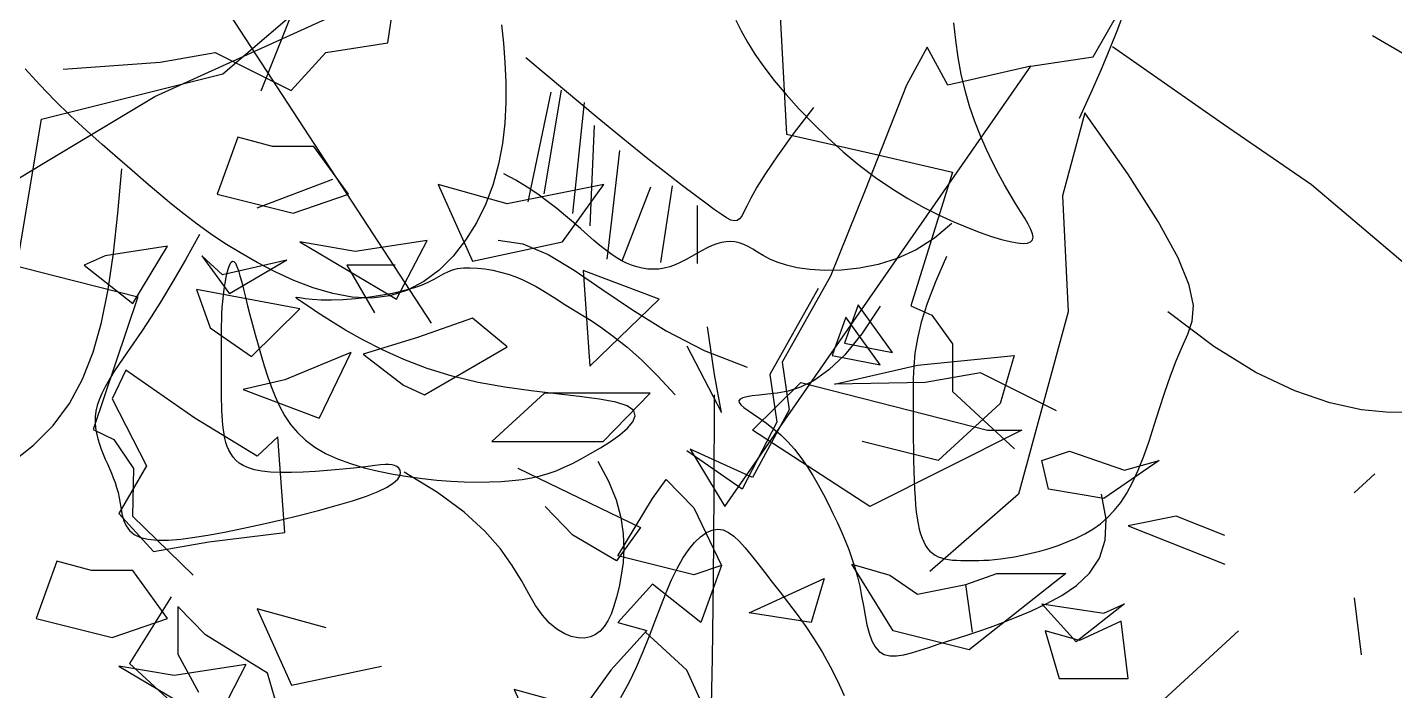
# Model space of a CAD drawing. Header units: metres. Extents: x 10 to 239, y 2 to 253.
# Drawn here: x 90.11 to 92.521, y 127.573 to 128.743 of the extents above; entities that cross this region are included whole.
import ezdxf

# ---------------------------------------------------------------- set-up
doc = ezdxf.new("R2010")
doc.units = ezdxf.units.M
doc.header["$MEASUREMENT"] = 0
doc.layers.add('1', color=7, linetype='Continuous')
doc.layers.add('cot200', color=9, linetype='Continuous')
doc.layers.add('bloques ARBOLES', color=7, linetype='Continuous', true_color=0xb8d897)

# ---------------------------------------------------------------- blocks, each defined once
blk = doc.blocks.new('A$C6F4E7DED')
for p, q in [((1322.96, 623.06), (1116.26, 306.06)), ((793.44, 451.19), (796.39, 443.14)), ((871.79, 438.05), (872.7, 446.15)), ((974.24, 447.44), (971.83, 442.42)), ((677.54, 440.24), (663.4, 432.07)), ((796.39, 443.14), (799.9, 434.25)), ((971.83, 442.42), (968.91, 437.14)), ((1083.42, 445.35), (1082.57, 436.73)), ((747.17, 399.01), (798.75, 435.09)), ((799.9, 434.25), (804.02, 424.42)), ((870.68, 430.04), (871.79, 438.05)), ((968.91, 437.14), (965.4, 431.57)), ((1082.57, 436.73), (1081.9, 427.75)), ((869.25, 422.21), (870.68, 430.04)), ((965.4, 431.57), (961.24, 425.64)), ((1054.2, 414.79), (1072.14, 429.94)), ((1081.9, 427.75), (1081.51, 418.49)), ((804.02, 424.42), (808.78, 413.56)), ((867.45, 414.6), (869.25, 422.21)), ((961.24, 425.64), (956.38, 419.34)), ((1298.7, 417.27), (1305.46, 424.82)), ((865.31, 407.27), (867.45, 414.6)), ((956.38, 419.34), (950.87, 412.76)), ((1038.91, 402.06), (1054.2, 414.79)), ((1055.7, 414.86), (1063.69, 366.39)), ((1081.51, 418.49), (1081.51, 409.03)), ((1291.61, 409.93), (1298.7, 417.27)), ((808.78, 413.56), (814.23, 401.59)), ((950.87, 412.76), (944.82, 406.01)), ((1045.03, 409), (1050.37, 357.34)), ((1060.49, 413.8), (1071.15, 362.66)), ((1081.51, 409.03), (1082, 399.45)), ((1284.31, 402.82), (1291.61, 409.93)), ((791.62, 375.73), (811.65, 404.17)), ((811.65, 404.17), (821.97, 365.51)), ((862.89, 400.24), (865.31, 407.27)), ((938.03, 406.74), (947.51, 394.38)), ((944.82, 406.01), (938.29, 399.23)), ((1026.01, 391.48), (1038.91, 402.06)), ((1276.93, 395.98), (1284.31, 402.82)), ((705.91, 370.66), (747.17, 399.01)), ((860.28, 393.54), (862.89, 400.24)), ((938.29, 399.23), (931.39, 392.52)), ((1040.24, 398.35), (1042.37, 351.48)), ((1082, 399.45), (1083.08, 389.85)), ((1269.61, 389.42), (1276.93, 395.98)), ((857.52, 387.2), (860.28, 393.54)), ((931.39, 392.52), (924.18, 386.02)), ((947.51, 394.38), (954.87, 384.21)), ((1015.24, 382.8), (1026.01, 391.48)), ((1083.08, 389.85), (1084.85, 380.3)), ((1262.48, 383.19), (1269.61, 389.42)), ((854.68, 381.25), (857.52, 387.2)), ((924.18, 386.02), (916.77, 379.84)), ((954.87, 384.21), (960.42, 375.98)), ((1006.34, 375.77), (1015.24, 382.8)), ((1028.51, 386.63), (1032.24, 354.14)), ((1255.67, 377.3), (1262.48, 383.19)), ((851.84, 375.73), (854.68, 381.25)), ((916.77, 379.84), (909.23, 374.1)), ((1084.85, 380.3), (1087.42, 370.9)), ((1249.26, 371.78), (1255.67, 377.3)), ((1262.31, 357.48), (1260.47, 378.11)), ((602.74, 283.05), (705.91, 370.66)), ((777.39, 353.54), (791.62, 375.73)), ((846.38, 366.07), (849.05, 370.66)), ((849.05, 370.66), (851.84, 375.73)), ((909.23, 374.1), (901.64, 368.9)), ((960.42, 375.98), (964.46, 369.48)), ((993.14, 365.66), (999.06, 370.14)), ((999.06, 370.14), (1006.34, 375.77)), ((1003.99, 370.12), (1009.32, 334.44)), ((1071.56, 369.62), (1076.83, 372.81)), ((1076.83, 372.81), (1082.46, 375.82)), ((1087.42, 370.9), (1090.87, 361.74)), ((1243.16, 366.57), (1249.26, 371.78)), ((821.97, 365.51), (819.39, 311.39)), ((843.88, 361.95), (846.38, 366.07)), ((894.11, 364.25), (886.72, 360.12)), ((901.64, 368.9), (894.11, 364.25)), ((964.46, 369.48), (967.29, 364.47)), ((967.29, 364.47), (969.22, 360.72)), ((988.32, 362.07), (993.14, 365.66)), ((1014.12, 369.59), (1027.44, 334.97)), ((1062.01, 362.93), (1066.62, 366.31)), ((1066.62, 366.31), (1071.56, 369.62)), ((1237.23, 361.63), (1243.16, 366.57)), ((839.64, 355.04), (841.62, 358.28)), ((841.62, 358.28), (843.88, 361.95)), ((886.72, 360.12), (879.57, 356.49)), ((969.22, 360.72), (970.54, 357.99)), ((970.54, 357.99), (971.55, 356.06)), ((978.59, 355.26), (981.17, 356.91)), ((981.17, 356.91), (984.37, 359.17)), ((984.37, 359.17), (988.32, 362.07)), ((992.26, 361.07), (992.26, 333.9)), ((1053.71, 356.25), (1057.71, 359.56)), ((1057.71, 359.56), (1062.01, 362.93)), ((1090.87, 361.74), (1095.16, 352.98)), ((1225.32, 352.3), (1231.33, 356.89)), ((1231.33, 356.89), (1237.23, 361.63)), ((1264.35, 338.75), (1262.31, 357.48)), ((768.12, 336.58), (777.39, 353.54)), ((836.78, 349.83), (838.01, 352.23)), ((838.01, 352.23), (839.64, 355.04)), ((866.31, 350.67), (860.39, 348.43)), ((872.73, 353.35), (866.31, 350.67)), ((879.57, 356.49), (872.73, 353.35)), ((873.55, 352.63), (881.61, 345.71)), ((971.55, 356.06), (972.54, 354.73)), ((972.54, 354.73), (973.63, 353.98)), ((973.63, 353.98), (974.93, 353.81)), ((974.93, 353.81), (976.55, 354.24)), ((976.55, 354.24), (978.59, 355.26)), ((1032.24, 354.14), (1034.37, 336.03)), ((1046.56, 350.05), (1050, 353.06)), ((1050, 353.06), (1053.71, 356.25)), ((1095.16, 352.98), (1100.24, 344.8)), ((1219.05, 347.81), (1225.32, 352.3)), ((835.72, 346.18), (835.99, 347.82)), ((836.01, 344.92), (835.72, 346.18)), ((835.99, 347.82), (836.78, 349.83)), ((836.87, 344.02), (836.01, 344.92)), ((846.42, 344.19), (843.09, 343.57)), ((850.41, 345.2), (846.42, 344.19)), ((855.06, 346.61), (850.41, 345.2)), ((860.39, 348.43), (855.06, 346.61)), ((881.61, 345.71), (890.18, 340.33)), ((974.72, 344.02), (976.77, 344.2)), ((976.77, 344.2), (978.83, 344.11)), ((1037.66, 342.42), (1040.43, 344.73)), ((1040.43, 344.73), (1043.38, 347.27)), ((1043.38, 347.27), (1046.56, 350.05)), ((1085.03, 344.89), (1073.49, 343.09)), ((1100.24, 344.8), (1106.05, 337.38)), ((1212.39, 343.35), (1219.05, 347.81)), ((1224.31, 347.47), (1230.78, 335.73)), ((838.33, 343.49), (836.87, 344.02)), ((840.4, 343.34), (838.33, 343.49)), ((843.09, 343.57), (840.4, 343.34)), ((890.18, 340.33), (899.03, 336.32)), ((961.51, 337.62), (964.11, 339.18)), ((964.11, 339.18), (966.41, 340.63)), ((966.41, 340.63), (968.54, 341.89)), ((968.54, 341.89), (970.62, 342.88)), ((970.62, 342.88), (972.68, 343.59)), ((972.68, 343.59), (974.72, 344.02)), ((978.83, 344.11), (980.94, 343.76)), ((980.94, 343.76), (983.09, 343.16)), ((983.09, 343.16), (985.31, 342.32)), ((985.31, 342.32), (987.6, 341.24)), ((987.6, 341.24), (989.97, 339.99)), ((989.97, 339.99), (992.4, 338.63)), ((992.4, 338.63), (994.87, 337.22)), ((1030.09, 336.82), (1032.53, 338.47)), ((1032.53, 338.47), (1035.04, 340.33)), ((1035.04, 340.33), (1037.66, 342.42)), ((1061.82, 338.17), (1049.67, 330.9)), ((1073.49, 343.09), (1061.82, 338.17)), ((1197.37, 334.38), (1205.19, 338.88)), ((1205.19, 338.88), (1212.39, 343.35)), ((1266.81, 321.77), (1264.35, 338.75)), ((762.94, 323.85), (768.12, 336.58)), ((876.13, 337.16), (881.23, 325.47)), ((899.03, 336.32), (907.94, 333.51)), ((907.94, 333.51), (916.68, 331.75)), ((916.68, 331.75), (925.05, 330.88)), ((939.74, 331.15), (945.69, 331.98)), ((945.69, 331.98), (950.71, 333.13)), ((950.71, 333.13), (954.94, 334.51)), ((954.94, 334.51), (958.5, 336.04)), ((958.5, 336.04), (961.51, 337.62)), ((994.87, 337.22), (997.39, 335.83)), ((997.39, 335.83), (999.94, 334.53)), ((999.94, 334.53), (1002.5, 333.37)), ((1002.5, 333.37), (1005.08, 332.44)), ((1005.08, 332.44), (1007.66, 331.77)), ((1007.66, 331.77), (1010.23, 331.38)), ((1015.34, 331.36), (1017.87, 331.73)), ((1017.87, 331.73), (1020.38, 332.32)), ((1020.38, 332.32), (1022.85, 333.13)), ((1022.85, 333.13), (1025.29, 334.16)), ((1025.29, 334.16), (1027.69, 335.39)), ((1027.69, 335.39), (1030.09, 336.82)), ((1091.21, 331.42), (1087.59, 330.79)), ((1094.74, 331.83), (1091.21, 331.42)), ((1098.08, 332), (1094.74, 331.83)), ((1101.18, 331.92), (1098.08, 332)), ((1103.95, 331.58), (1101.18, 331.92)), ((1106.35, 330.96), (1103.95, 331.58)), ((1106.05, 337.38), (1112.54, 330.9)), ((1189.01, 330.01), (1197.37, 334.38)), ((1206.85, 332.62), (1206.14, 330.67)), ((1207.53, 334.03), (1206.85, 332.62)), ((1208.19, 334.84), (1207.53, 334.03)), ((1208.83, 335.02), (1208.19, 334.84)), ((1209.47, 334.53), (1208.83, 335.02)), ((1210.11, 333.44), (1209.47, 334.53)), ((1210.72, 331.84), (1210.11, 333.44)), ((1211.3, 329.81), (1210.72, 331.84)), ((1230.78, 335.73), (1236.67, 325.51)), ((881.23, 325.47), (885.07, 315.35)), ((925.05, 330.88), (932.81, 330.73)), ((932.81, 330.73), (939.74, 331.15)), ((1010.23, 331.38), (1012.8, 331.25)), ((1012.8, 331.25), (1015.34, 331.36)), ((1049.67, 330.9), (1036.68, 322.02)), ((1073.57, 326.35), (1070.41, 324.82)), ((1076.87, 327.71), (1073.57, 326.35)), ((1080.34, 328.92), (1076.87, 327.71)), ((1083.94, 329.95), (1080.34, 328.92)), ((1087.59, 330.79), (1083.94, 329.95)), ((1108.5, 330.11), (1106.35, 330.96)), ((1110.55, 329.07), (1108.5, 330.11)), ((1112.65, 327.88), (1110.55, 329.07)), ((1112.54, 330.9), (1119.64, 325.53)), ((1114.95, 326.58), (1112.65, 327.88)), ((1117.61, 325.24), (1114.95, 326.58)), ((1120.77, 323.88), (1117.61, 325.24)), ((1119.64, 325.53), (1127.31, 321.46)), ((1171.24, 322.57), (1180.25, 326)), ((1180.25, 326), (1189.01, 330.01)), ((1204.6, 325.29), (1203.74, 321.96)), ((1205.4, 328.21), (1204.6, 325.29)), ((1206.14, 330.67), (1205.4, 328.21)), ((1211.85, 327.44), (1211.3, 329.81)), ((1212.34, 324.81), (1211.85, 327.44)), ((1236.67, 325.51), (1242.02, 316.67)), ((761.02, 314.34), (762.94, 323.85)), ((1036.68, 322.02), (1022.47, 312.3)), ((1061.04, 319.36), (1057.74, 317.26)), ((1064.21, 321.33), (1061.04, 319.36)), ((1067.31, 323.15), (1064.21, 321.33)), ((1070.41, 324.82), (1067.31, 323.15)), ((1124.58, 322.56), (1120.77, 323.88)), ((1129.14, 321.32), (1124.58, 322.56)), ((1127.31, 321.46), (1135.49, 318.87)), ((1134.32, 320.18), (1129.14, 321.32)), ((1139.92, 319.17), (1134.32, 320.18)), ((1135.49, 318.87), (1144.11, 317.85)), ((1145.75, 318.32), (1139.92, 319.17)), ((1153.03, 318.28), (1162.12, 319.92)), ((1162.12, 319.92), (1171.24, 322.57)), ((1203.74, 321.96), (1202.81, 318.26)), ((1212.77, 322.01), (1212.34, 324.81)), ((1213.13, 319.12), (1212.77, 322.01)), ((1213.41, 316.23), (1213.13, 319.12)), ((1269.89, 306.41), (1266.81, 321.77)), ((761.51, 307.04), (761.02, 314.34)), ((885.07, 315.35), (887.82, 306.57)), ((907.08, 313.97), (915.54, 301.15)), ((1022.47, 312.3), (1006.69, 302.49)), ((1050.43, 312.68), (1046.3, 310.17)), ((1054.22, 315.04), (1050.43, 312.68)), ((1057.74, 317.26), (1054.22, 315.04)), ((1144.11, 317.85), (1153.03, 318.28)), ((1151.62, 317.65), (1145.75, 318.32)), ((1157.34, 317.18), (1151.62, 317.65)), ((1162.72, 316.95), (1157.34, 317.18)), ((1167.57, 316.98), (1162.72, 316.95)), ((1171.7, 317.25), (1167.57, 316.98)), ((1169.05, 310.95), (1173.58, 313.97)), ((1175.03, 317.65), (1171.7, 317.25)), ((1173.58, 313.97), (1176.78, 316.09)), ((1177.48, 318.03), (1175.03, 317.65)), ((1176.78, 316.09), (1178.69, 317.4)), ((1178.96, 318.21), (1177.48, 318.03)), ((1178.69, 317.4), (1179.39, 318.05)), ((1179.39, 318.05), (1178.96, 318.21)), ((1201.81, 314.25), (1200.72, 309.96)), ((1202.81, 318.26), (1201.81, 314.25)), ((1213.63, 313.35), (1213.41, 316.23)), ((1213.78, 310.49), (1213.63, 313.35)), ((1242.02, 316.67), (1246.85, 309.03)), ((751.56, 295.24), (772.96, 311.39)), ((763.55, 300.96), (761.51, 307.04)), ((819.39, 311.39), (842.6, 226.35)), ((887.82, 306.57), (889.67, 298.91)), ((1041.76, 307.35), (1036.76, 304.01)), ((1046.3, 310.17), (1041.76, 307.35)), ((1156.22, 302.89), (1163.23, 307.18)), ((1163.23, 307.18), (1169.05, 310.95)), ((1200.72, 309.96), (1199.55, 305.45)), ((1213.88, 307.69), (1213.78, 310.49)), ((1213.94, 304.94), (1213.88, 307.69)), ((1246.85, 309.03), (1251.18, 302.44)), ((1273.79, 292.53), (1269.89, 306.41)), ((766.3, 295.07), (763.55, 300.96)), ((915.54, 301.15), (923.49, 291.4)), ((1006.69, 302.49), (988.98, 293.35)), ((1031.22, 299.96), (1025.09, 295)), ((1036.76, 304.01), (1031.22, 299.96)), ((1148.12, 298.29), (1156.22, 302.89)), ((1198.3, 300.76), (1196.97, 295.96)), ((1199.55, 305.45), (1198.3, 300.76)), ((1213.98, 302.27), (1213.94, 304.94)), ((1213.99, 299.69), (1213.98, 302.27)), ((1213.99, 297.22), (1213.99, 299.69)), ((1251.18, 302.44), (1255.04, 296.74)), ((731.84, 283.13), (751.56, 295.24)), ((769.06, 288.58), (766.3, 295.07)), ((889.67, 298.91), (890.79, 292.12)), ((988.98, 293.35), (968.97, 285.62)), ((1025.09, 295), (1018.3, 288.94)), ((1128.97, 289.09), (1139, 293.62)), ((1139, 293.62), (1148.12, 298.29)), ((1196.97, 295.96), (1195.56, 291.09)), ((1213.99, 294.86), (1213.99, 297.22)), ((1213.99, 292.6), (1213.99, 294.86)), ((1255.04, 296.74), (1258.47, 291.76)), ((771.7, 281.49), (769.06, 288.58)), ((890.79, 292.12), (891.36, 285.97)), ((923.49, 291.4), (930.92, 284.29)), ((1018.3, 288.94), (1010.79, 281.59)), ((1118.12, 284.91), (1128.97, 289.09)), ((1195.56, 291.09), (1194.07, 286.19)), ((1213.99, 290.4), (1213.99, 292.6)), ((1213.99, 288.25), (1213.99, 290.4)), ((1213.99, 286.12), (1213.99, 288.25)), ((1258.47, 291.76), (1261.49, 287.34)), ((1261.49, 287.34), (1264.12, 283.35)), ((1278.72, 280), (1273.79, 292.53)), ((713.8, 274.54), (731.84, 283.13)), ((774.25, 273.99), (771.7, 281.49)), ((891.36, 285.97), (891.57, 280.24)), ((930.92, 284.29), (937.81, 279.37)), ((1010.79, 281.59), (1002.5, 272.74)), ((1094.34, 278.48), (1106.53, 281.33)), ((1106.53, 281.33), (1118.12, 284.91)), ((1192.5, 281.33), (1190.83, 276.54)), ((1194.07, 286.19), (1192.5, 281.33)), ((1213.99, 283.99), (1213.99, 286.12)), ((1213.99, 281.83), (1213.99, 283.99)), ((1213.99, 279.61), (1213.99, 281.83)), ((1264.12, 283.35), (1266.38, 279.7)), ((697.42, 268.93), (713.8, 274.54)), ((891.57, 280.24), (891.6, 274.67)), ((891.6, 274.67), (891.6, 269.09)), ((937.81, 279.37), (944.13, 276.21)), ((944.13, 276.21), (949.87, 274.38)), ((949.87, 274.38), (955.01, 273.44)), ((1057.95, 273.17), (1069.65, 274.56)), ((1069.65, 274.56), (1081.92, 276.28)), ((1081.92, 276.28), (1094.34, 278.48)), ((1190.83, 276.54), (1189.01, 271.87)), ((1213.97, 272.57), (1213.98, 274.97)), ((1213.98, 274.97), (1213.99, 277.32)), ((1213.99, 277.32), (1213.99, 279.61)), ((1266.38, 279.7), (1268.28, 276.36)), ((1268.28, 276.36), (1269.84, 273.27)), ((1284.9, 268.68), (1278.72, 280)), ((682.69, 265.75), (697.42, 268.93)), ((776.75, 266.29), (774.25, 273.99)), ((891.6, 269.09), (891.59, 263.51)), ((955.01, 273.44), (959.52, 272.95)), ((959.52, 272.95), (963.39, 272.55)), ((963.39, 272.55), (966.6, 272.15)), ((966.6, 272.15), (969.17, 271.71)), ((969.17, 271.71), (971.07, 271.21)), ((971.98, 268.01), (970.53, 266.78)), ((971.07, 271.21), (972.31, 270.61)), ((972.77, 269.04), (971.98, 268.01)), ((972.31, 270.61), (972.88, 269.9)), ((972.88, 269.9), (972.77, 269.04)), ((984.45, 272.74), (984.52, 226.93)), ((1024.86, 267.58), (1030.27, 269.3)), ((1030.27, 269.3), (1037.86, 270.7)), ((1037.86, 270.7), (1047.22, 271.93)), ((1047.22, 271.93), (1057.95, 273.17)), ((1189.01, 271.87), (1186.96, 267.35)), ((1213.81, 265.35), (1213.88, 267.75)), ((1213.88, 267.75), (1213.94, 270.16)), ((1213.94, 270.16), (1213.97, 272.57)), ((1269.84, 273.27), (1271.07, 270.39)), ((1271.07, 270.39), (1271.98, 267.65)), ((1292.52, 258.43), (1284.9, 268.68)), ((658.14, 264.54), (669.6, 264.46)), ((669.6, 264.46), (682.69, 265.75)), ((779.22, 258.6), (776.75, 266.29)), ((891.59, 263.51), (891.58, 257.97)), ((963.12, 261.68), (959.98, 259.44)), ((965.99, 263.63), (963.12, 261.68)), ((968.5, 265.33), (965.99, 263.63)), ((970.53, 266.78), (968.5, 265.33)), ((1021.13, 262.89), (1021.89, 265.43)), ((1022.21, 260.06), (1021.13, 262.89)), ((1021.89, 265.43), (1024.86, 267.58)), ((1184.6, 263.02), (1181.86, 258.91)), ((1186.96, 267.35), (1184.6, 263.02)), ((1213.56, 260.71), (1213.7, 263)), ((1213.7, 263), (1213.81, 265.35)), ((1271.98, 267.65), (1272.57, 265.01)), ((1272.57, 265.01), (1272.88, 262.43)), ((1272.88, 262.43), (1272.91, 259.85)), ((781.68, 251.1), (779.22, 258.6)), ((891.58, 257.97), (891.55, 252.52)), ((956.69, 256.9), (953.35, 254.04)), ((959.98, 259.44), (956.69, 256.9)), ((1024.75, 257.06), (1022.21, 260.06)), ((1028.37, 253.98), (1024.75, 257.06)), ((1178.65, 255.05), (1174.92, 251.49)), ((1181.86, 258.91), (1178.65, 255.05)), ((1212.83, 254.31), (1213.14, 256.36)), ((1213.14, 256.36), (1213.38, 258.5)), ((1213.38, 258.5), (1213.56, 260.71)), ((1272.68, 257.29), (1272.25, 254.74)), ((1272.91, 259.85), (1272.68, 257.29)), ((1301.7, 249.14), (1292.52, 258.43)), ((784.17, 244.01), (781.68, 251.1)), ((891.55, 252.52), (891.5, 247.23)), ((950.06, 250.83), (946.92, 247.28)), ((953.35, 254.04), (950.06, 250.83)), ((1032.71, 250.91), (1028.37, 253.98)), ((1037.4, 247.97), (1032.71, 250.91)), ((1174.92, 251.49), (1170.57, 248.26)), ((1210.58, 246.9), (1211.32, 248.63)), ((1211.32, 248.63), (1211.94, 250.44)), ((1211.94, 250.44), (1212.43, 252.34)), ((1212.43, 252.34), (1212.83, 254.31)), ((1270.89, 249.75), (1270.04, 247.33)), ((1271.64, 252.23), (1270.89, 249.75)), ((1272.25, 254.74), (1271.64, 252.23)), ((1312.22, 240.77), (1301.7, 249.14)), ((786.72, 237.52), (784.17, 244.01)), ((891.5, 247.23), (891.42, 242.14)), ((943.93, 243.42), (941.09, 239.33)), ((946.92, 247.28), (943.93, 243.42)), ((1042.05, 245.25), (1037.4, 247.97)), ((1046.38, 242.83), (1042.05, 245.25)), ((1050.4, 240.71), (1046.38, 242.83)), ((1160, 242.83), (1153.94, 240.61)), ((1165.58, 245.37), (1160, 242.83)), ((1170.57, 248.26), (1165.58, 245.37)), ((1205.77, 240.87), (1207.35, 242.22)), ((1207.35, 242.22), (1208.63, 243.68)), ((1208.63, 243.68), (1209.69, 245.25)), ((1209.69, 245.25), (1210.58, 246.9)), ((1268.15, 242.67), (1267.19, 240.45)), ((1269.11, 244.97), (1268.15, 242.67)), ((1270.04, 247.33), (1269.11, 244.97)), ((789.34, 231.79), (786.72, 237.52)), ((891.31, 237.31), (891.17, 232.79)), ((891.42, 242.14), (891.31, 237.31)), ((941.09, 239.33), (938.4, 235.05)), ((1038.61, 241.81), (1033.62, 232.45)), ((1054.23, 238.88), (1050.4, 240.71)), ((1057.95, 237.3), (1054.23, 238.88)), ((1061.68, 235.97), (1057.95, 237.3)), ((1065.5, 234.86), (1061.68, 235.97)), ((1113.26, 227.13), (1128.88, 236.66)), ((1130.5, 236.28), (1130.76, 237.48)), ((1130.81, 234.89), (1130.5, 236.28)), ((1130.76, 237.48), (1131.42, 238.47)), ((1131.42, 238.47), (1132.32, 239.24)), ((1132.32, 239.24), (1133.34, 239.76)), ((1133.34, 239.76), (1134.52, 240.07)), ((1140.84, 237.06), (1134, 235.69)), ((1134.52, 240.07), (1135.94, 240.19)), ((1135.94, 240.19), (1137.69, 240.15)), ((1137.69, 240.15), (1139.84, 239.96)), ((1139.84, 239.96), (1142.47, 239.66)), ((1147.52, 238.7), (1140.84, 237.06)), ((1142.47, 239.66), (1145.67, 239.26)), ((1145.67, 239.26), (1149.51, 238.81)), ((1153.94, 240.61), (1147.52, 238.7)), ((1149.51, 238.81), (1154.04, 238.31)), ((1154.04, 238.31), (1159.11, 237.81)), ((1159.11, 237.81), (1164.56, 237.33)), ((1164.56, 237.33), (1170.2, 236.93)), ((1170.2, 236.93), (1175.86, 236.62)), ((1175.86, 236.62), (1181.37, 236.45)), ((1181.37, 236.45), (1186.54, 236.45)), ((1186.54, 236.45), (1191.21, 236.66)), ((1191.21, 236.66), (1195.23, 237.1)), ((1195.23, 237.1), (1198.63, 237.76)), ((1198.63, 237.76), (1201.48, 238.62)), ((1201.48, 238.62), (1203.83, 239.67)), ((1203.83, 239.67), (1205.77, 240.87)), ((1265.32, 236.13), (1264.44, 233.97)), ((1266.24, 238.28), (1265.32, 236.13)), ((1267.19, 240.45), (1266.24, 238.28)), ((792.06, 226.79), (789.34, 231.79)), ((891.17, 232.79), (890.99, 228.62)), ((935.85, 230.65), (933.44, 226.19)), ((938.4, 235.05), (935.85, 230.65)), ((1033.62, 232.45), (1030.11, 223.68)), ((1069.53, 233.95), (1065.5, 234.86)), ((1073.86, 233.22), (1069.53, 233.95)), ((1078.57, 232.66), (1073.86, 233.22)), ((1083.65, 232.26), (1078.57, 232.66)), ((1089.08, 232.04), (1083.65, 232.26)), ((1094.81, 231.99), (1089.08, 232.04)), ((1100.83, 232.12), (1094.81, 231.99)), ((1107.1, 232.44), (1100.83, 232.12)), ((1113.6, 232.95), (1107.1, 232.44)), ((1120.28, 233.65), (1113.6, 232.95)), ((1127.12, 234.56), (1120.28, 233.65)), ((1134, 235.69), (1127.12, 234.56)), ((1131.85, 233.31), (1130.81, 234.89)), ((1133.77, 231.56), (1131.85, 233.31)), ((1136.74, 229.67), (1133.77, 231.56)), ((1140.92, 227.64), (1136.74, 229.67)), ((1262.89, 229.5), (1262.24, 227.13)), ((1263.63, 231.77), (1262.89, 229.5)), ((1264.44, 233.97), (1263.63, 231.77)), ((794.91, 222.44), (792.06, 226.79)), ((801.6, 214.72), (803.91, 226.35)), ((842.6, 226.35), (883.86, 190.27)), ((890.76, 224.79), (890.48, 221.29)), ((890.99, 228.62), (890.76, 224.79)), ((933.44, 226.19), (931.16, 221.73)), ((984.52, 226.93), (984.77, 186.02)), ((1030.11, 223.68), (1027.89, 215.5)), ((1100.9, 217.93), (1113.26, 227.13)), ((1146.4, 225.49), (1140.92, 227.64)), ((1153.02, 223.26), (1146.4, 225.49)), ((1160.55, 220.99), (1153.02, 223.26)), ((1261.7, 224.63), (1261.26, 221.99)), ((1262.24, 227.13), (1261.7, 224.63)), ((797.89, 218.67), (794.91, 222.44)), ((801.04, 215.41), (797.89, 218.67)), ((890.15, 218.08), (889.76, 215.16)), ((890.48, 221.29), (890.15, 218.08)), ((929, 217.33), (926.96, 213.04)), ((931.16, 221.73), (929, 217.33)), ((1091.31, 209.14), (1100.9, 217.93)), ((1168.75, 218.73), (1160.55, 220.99)), ((1177.39, 216.5), (1168.75, 218.73)), ((1260.82, 219.27), (1260.28, 216.56)), ((1261.26, 221.99), (1260.82, 219.27)), ((804.37, 212.57), (801.04, 215.41)), ((802.07, 204.84), (801.6, 214.72)), ((807.9, 210.09), (804.37, 212.57)), ((889.3, 212.5), (888.77, 210.08)), ((889.76, 215.16), (889.3, 212.5)), ((926.96, 213.04), (925.06, 208.83)), ((1027.89, 215.5), (1026.74, 207.91)), ((1186.25, 214.35), (1177.39, 216.5)), ((1195.09, 212.32), (1186.25, 214.35)), ((1203.67, 210.46), (1195.09, 212.32)), ((1211.81, 208.79), (1203.67, 210.46)), ((1258.38, 211.52), (1256.81, 209.35)), ((1259.5, 213.95), (1258.38, 211.52)), ((1260.28, 216.56), (1259.5, 213.95)), ((804.85, 196.52), (802.07, 204.84)), ((811.65, 207.88), (807.9, 210.09)), ((815.63, 205.89), (811.65, 207.88)), ((819.78, 204.09), (815.63, 205.89)), ((824.03, 202.48), (819.78, 204.09)), ((886.71, 204.09), (885.84, 202.48)), ((887.48, 205.89), (886.71, 204.09)), ((888.16, 207.88), (887.48, 205.89)), ((888.77, 210.08), (888.16, 207.88)), ((923.28, 204.67), (921.64, 200.53)), ((925.06, 208.83), (923.28, 204.67)), ((972.57, 204.28), (969.9, 201.33)), ((975.15, 206.7), (972.57, 204.28)), ((977.67, 208.51), (975.15, 206.7)), ((980.18, 209.64), (977.67, 208.51)), ((982.73, 210.03), (980.18, 209.64)), ((985.35, 209.63), (982.73, 210.03)), ((988.02, 208.45), (985.35, 209.63)), ((990.74, 206.52), (988.02, 208.45)), ((993.48, 203.85), (990.74, 206.52)), ((1026.74, 207.91), (1026.45, 200.89)), ((1083.99, 200.85), (1091.31, 209.14)), ((1219.42, 207.37), (1211.81, 208.79)), ((1226.46, 206.23), (1219.42, 207.37)), ((1232.9, 205.41), (1226.46, 206.23)), ((1238.7, 204.96), (1232.9, 205.41)), ((1243.81, 204.9), (1238.7, 204.96)), ((1248.2, 205.29), (1243.81, 204.9)), ((1251.82, 206.16), (1248.2, 205.29)), ((1254.66, 207.54), (1251.82, 206.16)), ((1256.81, 209.35), (1254.66, 207.54)), ((828.31, 201.06), (824.03, 202.48)), ((832.55, 199.82), (828.31, 201.06)), ((836.67, 198.76), (832.55, 199.82)), ((840.62, 197.87), (836.67, 198.76)), ((844.32, 197.14), (840.62, 197.87)), ((881.39, 197.87), (880, 197.14)), ((882.66, 198.76), (881.39, 197.87)), ((883.83, 199.82), (882.66, 198.76)), ((884.89, 201.06), (883.83, 199.82)), ((885.84, 202.48), (884.89, 201.06)), ((921.64, 200.53), (920.14, 196.36)), ((967.07, 197.89), (964.06, 194.04)), ((969.9, 201.33), (967.07, 197.89)), ((996.21, 200.49), (993.48, 203.85)), ((998.93, 196.44), (996.21, 200.49)), ((1026.45, 200.89), (1026.82, 194.43)), ((1078.45, 193.14), (1083.99, 200.85)), ((809.47, 189.57), (804.85, 196.52)), ((847.71, 196.58), (844.32, 197.14)), ((850.81, 196.15), (847.71, 196.58)), ((853.66, 195.85), (850.81, 196.15)), ((856.3, 195.64), (853.66, 195.85)), ((858.75, 195.52), (856.3, 195.64)), ((861.06, 195.45), (858.75, 195.52)), ((863.26, 195.43), (861.06, 195.45)), ((865.38, 195.43), (863.26, 195.43)), ((867.45, 195.43), (865.38, 195.43)), ((869.48, 195.45), (867.45, 195.43)), ((871.44, 195.52), (869.48, 195.45)), ((873.33, 195.64), (871.44, 195.52)), ((875.14, 195.85), (873.33, 195.64)), ((876.87, 196.15), (875.14, 195.85)), ((878.49, 196.58), (876.87, 196.15)), ((880, 197.14), (878.49, 196.58)), ((918.78, 192.14), (917.58, 187.83)), ((920.14, 196.36), (918.78, 192.14)), ((964.06, 194.04), (960.81, 189.84)), ((1001.61, 191.74), (998.93, 196.44)), ((1004.22, 186.41), (1001.61, 191.74)), ((1026.82, 194.43), (1027.65, 188.53)), ((1074.2, 186.1), (1078.45, 193.14)), ((815.45, 183.81), (809.47, 189.57)), ((917.58, 187.83), (916.53, 183.4)), ((957.29, 185.35), (953.56, 180.58)), ((960.81, 189.84), (957.29, 185.35)), ((984.77, 186.02), (985.25, 149.86)), ((1006.77, 180.49), (1004.22, 186.41)), ((1027.65, 188.53), (1028.72, 183.18)), ((1070.76, 179.82), (1074.2, 186.1)), ((822.32, 179.06), (815.45, 183.81)), ((829.59, 175.12), (822.32, 179.06)), ((915.63, 178.83), (914.82, 174.23)), ((916.53, 183.4), (915.63, 178.83)), ((953.56, 180.58), (949.68, 175.53)), ((1009.31, 174.07), (1006.77, 180.49)), ((1028.72, 183.18), (1029.88, 178.38)), ((1067.63, 174.38), (1070.76, 179.82)), ((836.8, 171.8), (829.59, 175.12)), ((914.82, 174.23), (914.02, 169.71)), ((949.68, 175.53), (945.71, 170.19)), ((1011.89, 167.27), (1009.31, 174.07)), ((1029.88, 178.38), (1031.11, 174.12)), ((1031.11, 174.12), (1032.45, 170.4)), ((1064.4, 169.84), (1067.63, 174.38)), ((843.54, 168.95), (836.8, 171.8)), ((849.8, 166.49), (843.54, 168.95)), ((855.62, 164.34), (849.8, 166.49)), ((914.02, 169.71), (913.15, 165.41)), ((945.71, 170.19), (941.72, 164.58)), ((1014.59, 160.21), (1011.89, 167.27)), ((1032.45, 170.4), (1033.94, 167.21)), ((1033.94, 167.21), (1035.6, 164.56)), ((1057.66, 163.34), (1061.06, 166.18)), ((1061.06, 166.18), (1064.4, 169.84)), ((861.06, 162.46), (855.62, 164.34)), ((866.16, 160.78), (861.06, 162.46)), ((870.98, 159.24), (866.16, 160.78)), ((912.14, 161.46), (910.91, 157.97)), ((913.15, 165.41), (912.14, 161.46)), ((941.72, 164.58), (937.78, 158.68)), ((1017.47, 152.98), (1014.59, 160.21)), ((1035.6, 164.56), (1037.49, 162.44)), ((1037.49, 162.44), (1039.63, 160.84)), ((1039.63, 160.84), (1042.05, 159.78)), ((1042.05, 159.78), (1044.78, 159.24)), ((1047.77, 159.28), (1050.95, 159.94)), ((1050.95, 159.94), (1054.27, 161.28)), ((1054.27, 161.28), (1057.66, 163.34)), ((875.57, 157.78), (870.98, 159.24)), ((880, 156.34), (875.57, 157.78)), ((884.28, 154.89), (880, 156.34)), ((888.4, 153.51), (884.28, 154.89)), ((892.33, 152.31), (888.4, 153.51)), ((909.39, 155.08), (907.51, 152.9)), ((910.91, 157.97), (909.39, 155.08)), ((937.78, 158.68), (933.94, 152.5)), ((1020.6, 145.7), (1017.47, 152.98)), ((1044.78, 159.24), (1047.77, 159.28)), ((896.01, 151.4), (892.33, 152.31)), ((899.41, 150.9), (896.01, 151.4)), ((902.48, 150.9), (899.41, 150.9)), ((905.2, 151.54), (902.48, 150.9)), ((907.51, 152.9), (905.2, 151.54)), ((933.94, 152.5), (930.29, 146.03)), ((985.25, 149.86), (986.03, 118.28)), ((930.29, 146.03), (926.87, 139.3)), ((1024.05, 138.48), (1020.6, 145.7)), ((926.87, 139.3), (923.73, 132.39)), ((1027.86, 131.43), (1024.05, 138.48))]:
    blk.add_line(p, q)
blk = doc.blocks.new('ARBOL22')
for points in [[(0.2961, 0.2167), (0.4461, 0.5042), (0.6051, 0.5828), (0.6248, 0.7006), (0.782, 0.7399), (0.9196, 0.8578), (0.9393, 1.015), (1.0179, 1.2704), (1.0375, 1.624)], [(0.2513, 0.2291), (0.3889, 0.5182), (0.6248, 0.6613), (0.7231, 0.7203), (0.9393, 0.8185), (0.9786, 0.956), (1.0565, 1.565)], [(0.8154, 0.7251), (0.8513, 0.8162), (0.8692, 0.8493), (0.8872, 0.8162), (0.959, 0.8328), (1.013, 0.841), (1.0369, 0.8824), (1.0069, 0.899), (1.0428, 0.9321), (1.0848, 0.9736), (1.1987, 0.9239), (1.2109, 0.9113), (1.199, 0.8369), (1.2529, 0.8036), (1.2649, 0.7953), (1.2708, 0.6876), (1.3426, 0.6712), (1.4146, 0.6545), (1.3785, 0.5386), (1.3967, 0.5303), (1.4146, 0.5055), (1.4146, 0.4641), (1.4685, 0.4144)], [(0.5653, 0.5828), (0.6367, 0.5646), (0.7083, 0.5463), (0.6695, 0.4312), (0.6874, 0.4226), (0.7047, 0.3973), (0.7037, 0.3559), (0.7564, 0.3049)], [(1.4826, 0.7465), (1.5366, 0.7547), (1.5605, 0.7961), (1.5305, 0.8127), (1.5664, 0.8458), (1.7222, 0.8376), (1.7701, 0.8127), (1.8301, 0.8127), (1.8599, 0.705), (1.9139, 0.705), (1.9258, 0.647), (1.9319, 0.6221), (2.0576, 0.5559), (2.0757, 0.5808), (1.9737, 0.4648), (2.0157, 0.4648), (2.0516, 0.4566), (2.0875, 0.44), (2.0757, 0.3655), (2.1295, 0.3323), (2.1268, 0.2063), (2.1449, 0.198)], [(0.6437, 0.744), (0.7276, 0.7501), (0.7755, 0.7585), (0.8414, 0.7254), (0.8714, 0.7585), (0.9252, 0.7668), (0.9313, 0.8081), (0.8475, 0.8165)], [(0.8117, 0.6235), (0.8775, 0.6483)], [(0.6799, 0.5819), (0.6619, 0.5737)], [(0.7339, 0.5903), (0.6799, 0.5819)], [(0.7039, 0.5406), (0.7339, 0.5903)], [(0.7817, 0.5655), (0.7637, 0.5819)], [(0.7637, 0.5819), (0.7878, 0.5488)], [(0.6619, 0.5737), (0.7039, 0.5406)], [(0.8374, 0.5782), (0.7817, 0.5655)], [(0.8374, 0.5782), (0.7878, 0.5488)], [(0.9316, 0.5737), (0.8896, 0.5737)], [(0.8896, 0.5737), (0.9135, 0.5324)], [(1.2983, 0.5535), (1.2563, 0.479), (1.2624, 0.4375), (1.2324, 0.3795), (1.1844, 0.4128)], [(1.2083, 0.479), (1.2024, 0.5204)], [(0.893, 0.4981), (0.8357, 0.4744)], [(0.893, 0.4981), (0.8657, 0.4411)], [(1.1844, 0.5039), (1.2144, 0.4459)], [(1.5048, 0.4474), (1.4389, 0.4805), (1.391, 0.4721), (1.3125, 0.4705), (1.3843, 0.4871), (1.4681, 0.4954), (1.4561, 0.4539), (1.4023, 0.4043), (1.3364, 0.4207)], [(0.6978, 0.4826), (0.686, 0.4578)], [(0.7578, 0.4411), (0.6978, 0.4826)], [(0.8357, 0.4744), (0.7998, 0.466)], [(1.2144, 0.4459), (1.2083, 0.479)], [(0.7998, 0.466), (0.8657, 0.4411)], [(0.686, 0.4578), (0.7158, 0.3998)], [(0.8117, 0.408), (0.7578, 0.4411)], [(0.8296, 0.4247), (0.8117, 0.408)], [(0.8357, 0.3418), (0.8296, 0.4247)], [(0.7158, 0.3998), (0.6919, 0.3584)], [(1.0377, 0.3976), (1.1441, 0.3461), (1.1234, 0.3172), (1.0856, 0.3396), (1.0616, 0.3645)], [(1.781, 0.3928), (1.763, 0.3763)], [(1.1665, 0.3879), (1.1904, 0.3631), (1.2144, 0.3133), (1.1904, 0.3051), (1.1245, 0.3216), (1.1545, 0.3713)], [(1.1545, 0.3713), (1.1665, 0.3879)], [(0.6919, 0.3584), (0.7219, 0.3252)], [(1.6508, 0.3392), (1.6088, 0.3559), (1.567, 0.3475), (1.6508, 0.3144)], [(0.7219, 0.3252), (0.7698, 0.3336)], [(0.7698, 0.3336), (0.8357, 0.3418)], [(0.6381, 0.3169), (0.6201, 0.2672)], [(0.668, 0.3087), (0.6381, 0.3169)], [(0.7039, 0.3087), (0.668, 0.3087)], [(0.7339, 0.2672), (0.7039, 0.3087)], [(1.2144, 0.3133), (1.1965, 0.2636), (1.1545, 0.2969), (1.1245, 0.2636), (1.1497, 0.2567), (1.1186, 0.2222), (1.0945, 0.1891), (1.0347, 0.2056), (1.0647, 0.1394), (1.1604, 0.1394), (1.2144, 0.156), (1.1844, 0.2222), (1.1485, 0.2553)], [(1.4322, 0.2552), (1.4263, 0.2966), (1.4532, 0.3061), (1.513, 0.3061), (1.4291, 0.2399), (1.3633, 0.2564), (1.3274, 0.3144), (1.3603, 0.3048), (1.3843, 0.2883), (1.4263, 0.2966)], [(0.7371, 0.286), (0.7012, 0.228)], [(1.763, 0.2852), (1.769, 0.2355)], [(0.743, 0.2777), (0.743, 0.2362)], [(0.7671, 0.2529), (0.743, 0.2777)], [(0.8117, 0.2756), (0.8416, 0.2092)], [(0.8716, 0.259), (0.8117, 0.2756)], [(0.6201, 0.2672), (0.686, 0.2507)], [(0.686, 0.2507), (0.7339, 0.2672)], [(0.8209, 0.2198), (0.7671, 0.2529)], [(1.6627, 0.2564), (1.6088, 0.2068), (1.5909, 0.1902), (1.5968, 0.1571), (1.6627, 0.1819)], [(0.7398, 0.2176), (0.6919, 0.2258)], [(0.6919, 0.2258), (0.7758, 0.1761)], [(0.7012, 0.228), (0.7371, 0.1949)], [(0.8021, 0.2272), (0.7398, 0.2176)], [(0.743, 0.2362), (0.761, 0.2031)], [(0.8021, 0.2272), (0.7758, 0.1761)], [(0.8416, 0.2092), (0.9195, 0.2258)], [(0.833, 0.1782), (0.8209, 0.2198)]]:
    blk.add_lwpolyline(points)
for points in [[(1.4826, 0.7465), (1.4107, 0.7299), (1.3928, 0.763), (1.3748, 0.7299), (1.3389, 0.6388), (1.309, 0.5642), (1.267, 0.4897), (1.2731, 0.4482), (1.2413, 0.3894), (1.1874, 0.4141), (1.2174, 0.3645)], [(0.7771, 0.6353), (0.843, 0.6188), (0.8909, 0.6353), (0.8609, 0.6768), (0.825, 0.6768), (0.795, 0.685)], [(0.9986, 0.5773), (1.0765, 0.594), (1.1124, 0.6437), (1.0286, 0.6271), (0.9686, 0.6437)], [(0.9327, 0.5442), (0.9591, 0.5953), (0.8968, 0.5857), (0.8489, 0.594)], [(1.1004, 0.4862), (1.1604, 0.5442), (1.0945, 0.5691)], [(0.8069, 0.4946), (0.8489, 0.536), (0.7591, 0.5526), (0.771, 0.5193)], [(1.3328, 0.5395), (1.321, 0.5062), (1.3628, 0.498)], [(0.9387, 0.4698), (0.9568, 0.4614), (1.0286, 0.5029), (0.9986, 0.5277), (0.9507, 0.5111), (0.9036, 0.4966)], [(1.3221, 0.5288), (1.3103, 0.4955), (1.3521, 0.4873)], [(1.1119, 0.4207), (1.1525, 0.4628), (1.061, 0.4628), (1.0154, 0.4207)], [(1.3431, 0.3645), (1.2413, 0.4307), (1.2833, 0.4721), (1.445, 0.4307), (1.4748, 0.4307)], [(1.4981, 0.3794), (1.4922, 0.4043), (1.5161, 0.4125), (1.564, 0.3959), (1.594, 0.4043), (1.5461, 0.3712)], [(1.3034, 0.302), (1.2922, 0.2636), (1.2383, 0.272)], [(1.522, 0.2468), (1.4922, 0.2799), (1.5461, 0.2717), (1.564, 0.2799)], [(1.495, 0.2564), (1.5071, 0.215), (1.567, 0.215), (1.5609, 0.2648), (1.525, 0.2482)]]:
    blk.add_lwpolyline(points, close=True)
blk = doc.blocks.new('asddsd')
at = {"layer": 'bloques ARBOLES'}
for name, p, xscale, yscale, zscale in [('A$C6F4E7DED', (76.6553, 43.2571, 1.2423), -0.00378276582045174, 0.00378276582045174, 0.00378276582045174), ('ARBOL22', (70.4753, 43.3507, 1.2423), 2.033276188942182, 2.033276188942182, 2.033276188942182)]:
    blk.add_blockref(name, p, dxfattribs=dict(at, xscale=xscale, yscale=yscale, zscale=zscale))

msp = doc.modelspace()

# ---------------------------------------------------------------- linework, layer by layer
at = {"layer": 'cot200'}
msp.add_open_spline([(105.215, 109.73865), (103.29078, 109.76236), (101.5175, 110.1562), (99.89572, 110.92152), (99.01349, 111.33785), (98.17608, 111.86411), (97.3836, 112.50051), (94.26818, 115.00238), (91.84697, 119.20652), (90.12537, 125.12614), (89.99638, 125.56964), (89.87133, 126.02276), (89.75033, 126.48592), (88.88037, 129.81605), (88.22034, 133.6646), (87.76942, 138.0295)], degree=3, knots=[2.7323709, 2.7323709, 2.7323709, 2.7323709, 2.9382831, 2.9382831, 2.9382831, 3.0502975, 3.0502975, 3.0502975, 3.4906512, 3.4906512, 3.4906512, 3.5236424, 3.5236424, 3.5236424, 3.7608538, 3.7608538, 3.7608538, 3.7608538], dxfattribs=at)

# ---------------------------------------------------------------- block references
at = {"layer": '1', "lineweight": 0}
msp.add_blockref('asddsd', (18.38943, 83.80593), dxfattribs=at)

doc.saveas('drawing.dxf')
